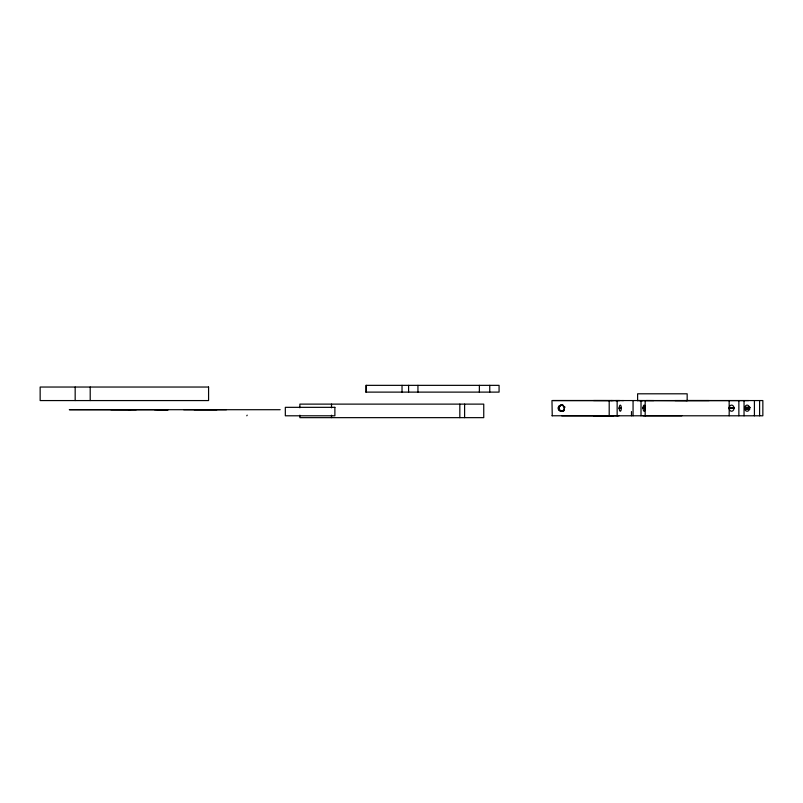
<?xml version="1.0" encoding="UTF-8"?>
<svg xmlns="http://www.w3.org/2000/svg" width="803" height="803" viewBox="0 0 803 803"><rect width="100%" height="100%" fill="white"/><g stroke="black" fill="none" stroke-linecap="round" stroke-linejoin="round"><path stroke-width="1.2" d="M365.917 392.115L365.917 385.35L499.075 385.35L499.075 392.115L365.957 392.115M366.409 392.115L366.409 385.35M402.032 392.115L402.032 385.35M408.586 392.115L408.586 385.35M417.941 392.115L417.941 385.35M479.371 392.115L479.371 385.35M489.75 392.115L489.75 385.35M633.065 415.793L633.065 400.577M641.015 415.793L641.015 400.577M645.18 415.793L645.18 400.577M738.86 415.793L738.86 400.577M744.04 415.793L744.04 400.577M754.418 415.793L754.418 400.556M759.598 415.793L759.608 400.556M729.154 415.793L729.234 407.382A3.071 2.429 90 0 1 732.968 405.656A3.071 2.429 90 0 1 732.968 410.694A3.071 2.429 90 0 1 729.234 408.968L729.184 408.436M621.311 408.185L621.281 408.978A3.071 1.044 90 0 1 619.675 410.694A3.071 1.044 90 0 1 619.675 405.666A3.071 1.044 90 0 1 621.281 407.392L621.311 408.185L619.043 408.185M744.772 407.583L744.793 408.968A3.071 2.429 -90 0 0 748.526 410.694A3.071 2.429 -90 0 0 748.526 405.656A3.071 2.429 -90 0 0 744.793 407.382L749.982 407.382L744.793 407.382M564.429 408.747L564.118 407.372A3.041 3.041 0 0 0 558.246 407.372L558.246 408.948A3.041 3.041 0 0 0 564.128 408.948L564.429 407.563M246.802 415.793L247.183 415.161M637.612 400.546L687.167 400.737L687.167 393.801L637.612 393.801L637.612 400.737M734.364 408.376L729.154 408.175L734.364 407.974M619.033 408.044L621.311 407.984M552.243 415.773L551.972 400.536L620.478 400.556M615.53 400.567L619.414 400.567M154.547 409.721L167.817 409.691L128.731 409.711L129.273 409.711M168.369 409.711L157.167 409.721M638.867 400.546L642.822 400.737M675.022 400.567L748.597 400.577M729.154 408.175L734.333 408.175M744.793 408.968L749.982 408.968L744.772 408.777M280.167 409.711L69.289 409.691L136.269 409.721M183.706 409.721L216.94 409.721M551.972 415.773L618.952 415.793M642.942 415.783L681.847 415.783M561.749 415.793L762.85 415.793L762.85 400.556L553.046 400.556M593.558 400.536L613.362 400.577M621.492 400.567L623.65 400.567M685.983 400.556L709.119 400.567M194.085 409.701L226.436 409.721M110.874 409.691L130.678 409.731M593.558 415.773L613.362 415.793L597.332 415.783M611.414 400.556L611.946 400.556M594.501 415.773L595.043 415.773M653.762 400.567L646.174 400.546M729.154 400.577L729.184 407.914M631.489 411.568L631.489 415.793M617.146 400.577L617.146 415.793M609.196 400.577L609.196 415.793M464.606 404.12L464.606 417.65M459.828 404.12L459.828 417.65M331.519 404.12L331.519 407.814M331.519 415.191L331.519 417.65M299.87 407.814L299.87 404.12L483.747 404.12L483.747 417.65L299.87 417.65L299.87 415.191M90.207 387.036L90.207 400.567M75.171 387.036L75.171 400.567M564.087 409.681A3.041 3.041 0 0 1 558.507 408.948L558.517 407.372A3.041 3.041 0 0 1 564.389 407.372M564.138 410.313A3.041 3.041 0 0 1 559.049 408.948L559.049 407.372A3.041 3.041 0 0 1 563.515 405.525M564.629 406.639A3.041 3.041 0 0 1 564.931 407.372M564.409 410.313A3.041 3.041 0 0 1 563.776 410.795M563.044 411.096A3.041 3.041 0 0 1 559.32 408.948L559.32 407.372A3.041 3.041 0 0 1 563.044 405.214M645.15 407.392L642.872 407.442L645.15 407.392L645.18 408.185A3.071 1.044 -90 0 1 643.705 410.965A3.071 1.044 -90 0 1 643.474 405.836A3.071 1.044 -90 0 1 645.15 407.392M645.18 408.185L642.912 408.205L645.18 408.185M208.579 387.036L40.15 387.036L40.15 400.567L208.579 400.567L208.579 387.036M334.881 407.332L285.326 407.332L285.326 415.793L334.881 415.793L334.881 407.332"/></g></svg>
